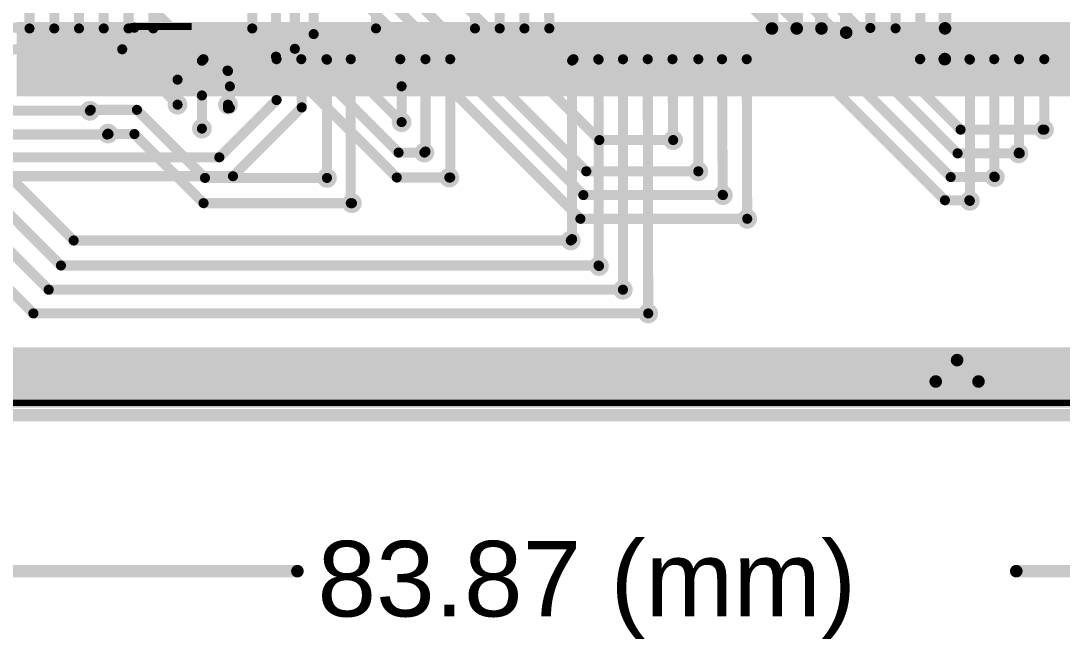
# Model space of a CAD drawing. Header units: millimetres. Extents: x -0.27 to 3.22, y -0.27 to 1.91.
# Drawn here: x 1.042 to 1.87, y -0.265 to 0.226 of the extents above; entities that cross this region are included whole.
import ezdxf

# ---------------------------------------------------------------- set-up
doc = ezdxf.new("R2010")
doc.units = ezdxf.units.MM
doc.header["$MEASUREMENT"] = 0
for name, color, linetype in [('BottomLayer', 5, 'Continuous'), ('Mechanical1', 6, 'Continuous'), ('Mechanical2', 216, 'Continuous'), ('TopLayer', 1, 'Continuous'), ('TopOverlay', 2, 'Continuous'), ('TopPaste', 8, 'Continuous'), ('TopSolder', 216, 'Continuous'), ('ViaHoleLayer', 16, 'Continuous')]:
    doc.layers.add(name, color=color, linetype=linetype)
doc.styles.add('Arial', font='arial.ttf', dxfattribs={"height": 0.2})

# ---------------------------------------------------------------- blocks, each defined once
blk = doc.blocks.new('046288080000846__2')
at = {"layer": 'TopLayer'}
for points in [[(-0.7322833, 0.08562995), (-0.7440943, 0.08562995), (-0.7440943, 0.13681105), (-0.7322833, 0.13681105)], [(-0.7125983, 0.08562995), (-0.7244093, 0.08562995), (-0.7244093, 0.13681105), (-0.7125983, 0.13681105)], [(-0.6929132, 0.08562995), (-0.7047242, 0.08562995), (-0.7047242, 0.13681105), (-0.6929132, 0.13681105)], [(-0.6732282, 0.08562995), (-0.6850392, 0.08562995), (-0.6850392, 0.13681105), (-0.6732282, 0.13681105)], [(-0.6535432, 0.08562995), (-0.6653542, 0.08562995), (-0.6653542, 0.13681105), (-0.6535432, 0.13681105)], [(-0.6338581, 0.08562995), (-0.6456691, 0.08562995), (-0.6456691, 0.13681105), (-0.6338581, 0.13681105)], [(-0.6141731, 0.08562995), (-0.6259841, 0.08562995), (-0.6259841, 0.13681105), (-0.6141731, 0.13681105)], [(-0.594488, 0.08562995), (-0.606299, 0.08562995), (-0.606299, 0.13681105), (-0.594488, 0.13681105)], [(-0.574803, 0.08562995), (-0.586614, 0.08562995), (-0.586614, 0.13681105), (-0.574803, 0.13681105)], [(-0.555118, 0.08562995), (-0.566929, 0.08562995), (-0.566929, 0.13681105), (-0.555118, 0.13681105)], [(-0.5354329, 0.08562995), (-0.5472439, 0.08562995), (-0.5472439, 0.13681105), (-0.5354329, 0.13681105)], [(-0.5157479, 0.08562995), (-0.5275589, 0.08562995), (-0.5275589, 0.13681105), (-0.5157479, 0.13681105)], [(-0.4960628, 0.08562995), (-0.5078738, 0.08562995), (-0.5078738, 0.13681105), (-0.4960628, 0.13681105)], [(-0.4763778, 0.08562995), (-0.4881888, 0.08562995), (-0.4881888, 0.13681105), (-0.4763778, 0.13681105)], [(-0.4566928, 0.08562995), (-0.4685038, 0.08562995), (-0.4685038, 0.13681105), (-0.4566928, 0.13681105)], [(-0.4370077, 0.08562995), (-0.4488187, 0.08562995), (-0.4488187, 0.13681105), (-0.4370077, 0.13681105)], [(-0.4173227, 0.08562995), (-0.4291337, 0.08562995), (-0.4291337, 0.13681105), (-0.4173227, 0.13681105)], [(-0.3976376, 0.08562995), (-0.4094486, 0.08562995), (-0.4094486, 0.13681105), (-0.3976376, 0.13681105)], [(-0.3779526, 0.08562995), (-0.3897636, 0.08562995), (-0.3897636, 0.13681105), (-0.3779526, 0.13681105)], [(-0.3582676, 0.08562995), (-0.3700786, 0.08562995), (-0.3700786, 0.13681105), (-0.3582676, 0.13681105)], [(-0.3385826, 0.08562995), (-0.3503936, 0.08562995), (-0.3503936, 0.13681105), (-0.3385826, 0.13681105)], [(-0.3188975, 0.08562995), (-0.3307085, 0.08562995), (-0.3307085, 0.13681105), (-0.3188975, 0.13681105)], [(-0.2992124, 0.08562995), (-0.3110234, 0.08562995), (-0.3110234, 0.13681105), (-0.2992124, 0.13681105)], [(-0.2795274, 0.08562995), (-0.2913384, 0.08562995), (-0.2913384, 0.13681105), (-0.2795274, 0.13681105)], [(-0.2598424, 0.08562995), (-0.2716534, 0.08562995), (-0.2716534, 0.13681105), (-0.2598424, 0.13681105)], [(-0.2401574, 0.08562995), (-0.2519684, 0.08562995), (-0.2519684, 0.13681105), (-0.2401574, 0.13681105)], [(-0.2204723, 0.08562995), (-0.2322833, 0.08562995), (-0.2322833, 0.13681105), (-0.2204723, 0.13681105)], [(-0.2007872, 0.08562995), (-0.2125982, 0.08562995), (-0.2125982, 0.13681105), (-0.2007872, 0.13681105)], [(-0.1811022, 0.08562995), (-0.1929132, 0.08562995), (-0.1929132, 0.13681105), (-0.1811022, 0.13681105)], [(-0.1614172, 0.08562995), (-0.1732282, 0.08562995), (-0.1732282, 0.13681105), (-0.1614172, 0.13681105)], [(-0.1417322, 0.08562995), (-0.1535432, 0.08562995), (-0.1535432, 0.13681105), (-0.1417322, 0.13681105)], [(-0.1220471, 0.08562995), (-0.1338581, 0.08562995), (-0.1338581, 0.13681105), (-0.1220471, 0.13681105)], [(-0.102362, 0.08562995), (-0.114173, 0.08562995), (-0.114173, 0.13681105), (-0.102362, 0.13681105)], [(-0.082677, 0.08562995), (-0.094488, 0.08562995), (-0.094488, 0.13681105), (-0.082677, 0.13681105)], [(-0.062992, 0.08562995), (-0.074803, 0.08562995), (-0.074803, 0.13681105), (-0.062992, 0.13681105)], [(-0.043307, 0.08562995), (-0.055118, 0.08562995), (-0.055118, 0.13681105), (-0.043307, 0.13681105)], [(-0.0236219, 0.08562995), (-0.0354329, 0.08562995), (-0.0354329, 0.13681105), (-0.0236219, 0.13681105)], [(-0.003936800000000003, 0.08562995), (-0.0157478, 0.08562995), (-0.0157478, 0.13681105), (-0.003936799999999997, 0.13681105)], [(0.0157482, 0.08562995), (0.003937199999999997, 0.08562995), (0.003937200000000003, 0.13681105), (0.0157482, 0.13681105)], [(0.0354333, 0.08562995), (0.0236223, 0.08562995), (0.0236223, 0.13681105), (0.0354333, 0.13681105)], [(0.0551183, 0.08562995), (0.0433073, 0.08562995), (0.0433073, 0.13681105), (0.0551183, 0.13681105)], [(0.0748034, 0.08562995), (0.0629924, 0.08562995), (0.0629924, 0.13681105), (0.0748034, 0.13681105)], [(0.0944884, 0.08562995), (0.0826774, 0.08562995), (0.0826774, 0.13681105), (0.0944884, 0.13681105)]]:
    blk.add_hatch(color=1, dxfattribs=at).paths.add_polyline_path(points)
at = {"layer": 'TopPaste'}
for points in [[(-0.7322833, 0.08562995), (-0.7440943, 0.08562995), (-0.7440943, 0.13681105), (-0.7322833, 0.13681105)], [(-0.7125983, 0.08562995), (-0.7244093, 0.08562995), (-0.7244093, 0.13681105), (-0.7125983, 0.13681105)], [(-0.6929132, 0.08562995), (-0.7047242, 0.08562995), (-0.7047242, 0.13681105), (-0.6929132, 0.13681105)], [(-0.6732282, 0.08562995), (-0.6850392, 0.08562995), (-0.6850392, 0.13681105), (-0.6732282, 0.13681105)], [(-0.6535432, 0.08562995), (-0.6653542, 0.08562995), (-0.6653542, 0.13681105), (-0.6535432, 0.13681105)], [(-0.6338581, 0.08562995), (-0.6456691, 0.08562995), (-0.6456691, 0.13681105), (-0.6338581, 0.13681105)], [(-0.6141731, 0.08562995), (-0.6259841, 0.08562995), (-0.6259841, 0.13681105), (-0.6141731, 0.13681105)], [(-0.594488, 0.08562995), (-0.606299, 0.08562995), (-0.606299, 0.13681105), (-0.594488, 0.13681105)], [(-0.574803, 0.08562995), (-0.586614, 0.08562995), (-0.586614, 0.13681105), (-0.574803, 0.13681105)], [(-0.555118, 0.08562995), (-0.566929, 0.08562995), (-0.566929, 0.13681105), (-0.555118, 0.13681105)], [(-0.5354329, 0.08562995), (-0.5472439, 0.08562995), (-0.5472439, 0.13681105), (-0.5354329, 0.13681105)], [(-0.5157479, 0.08562995), (-0.5275589, 0.08562995), (-0.5275589, 0.13681105), (-0.5157479, 0.13681105)], [(-0.4960628, 0.08562995), (-0.5078738, 0.08562995), (-0.5078738, 0.13681105), (-0.4960628, 0.13681105)], [(-0.4763778, 0.08562995), (-0.4881888, 0.08562995), (-0.4881888, 0.13681105), (-0.4763778, 0.13681105)], [(-0.4566928, 0.08562995), (-0.4685038, 0.08562995), (-0.4685038, 0.13681105), (-0.4566928, 0.13681105)], [(-0.4370077, 0.08562995), (-0.4488187, 0.08562995), (-0.4488187, 0.13681105), (-0.4370077, 0.13681105)], [(-0.4173227, 0.08562995), (-0.4291337, 0.08562995), (-0.4291337, 0.13681105), (-0.4173227, 0.13681105)], [(-0.3976376, 0.08562995), (-0.4094486, 0.08562995), (-0.4094486, 0.13681105), (-0.3976376, 0.13681105)], [(-0.3779526, 0.08562995), (-0.3897636, 0.08562995), (-0.3897636, 0.13681105), (-0.3779526, 0.13681105)], [(-0.3582676, 0.08562995), (-0.3700786, 0.08562995), (-0.3700786, 0.13681105), (-0.3582676, 0.13681105)], [(-0.3385826, 0.08562995), (-0.3503936, 0.08562995), (-0.3503936, 0.13681105), (-0.3385826, 0.13681105)], [(-0.3188975, 0.08562995), (-0.3307085, 0.08562995), (-0.3307085, 0.13681105), (-0.3188975, 0.13681105)], [(-0.2992124, 0.08562995), (-0.3110234, 0.08562995), (-0.3110234, 0.13681105), (-0.2992124, 0.13681105)], [(-0.2795274, 0.08562995), (-0.2913384, 0.08562995), (-0.2913384, 0.13681105), (-0.2795274, 0.13681105)], [(-0.2598424, 0.08562995), (-0.2716534, 0.08562995), (-0.2716534, 0.13681105), (-0.2598424, 0.13681105)], [(-0.2401574, 0.08562995), (-0.2519684, 0.08562995), (-0.2519684, 0.13681105), (-0.2401574, 0.13681105)], [(-0.2204723, 0.08562995), (-0.2322833, 0.08562995), (-0.2322833, 0.13681105), (-0.2204723, 0.13681105)], [(-0.2007872, 0.08562995), (-0.2125982, 0.08562995), (-0.2125982, 0.13681105), (-0.2007872, 0.13681105)], [(-0.1811022, 0.08562995), (-0.1929132, 0.08562995), (-0.1929132, 0.13681105), (-0.1811022, 0.13681105)], [(-0.1614172, 0.08562995), (-0.1732282, 0.08562995), (-0.1732282, 0.13681105), (-0.1614172, 0.13681105)], [(-0.1417322, 0.08562995), (-0.1535432, 0.08562995), (-0.1535432, 0.13681105), (-0.1417322, 0.13681105)], [(-0.1220471, 0.08562995), (-0.1338581, 0.08562995), (-0.1338581, 0.13681105), (-0.1220471, 0.13681105)], [(-0.102362, 0.08562995), (-0.114173, 0.08562995), (-0.114173, 0.13681105), (-0.102362, 0.13681105)], [(-0.082677, 0.08562995), (-0.094488, 0.08562995), (-0.094488, 0.13681105), (-0.082677, 0.13681105)], [(-0.062992, 0.08562995), (-0.074803, 0.08562995), (-0.074803, 0.13681105), (-0.062992, 0.13681105)], [(-0.043307, 0.08562995), (-0.055118, 0.08562995), (-0.055118, 0.13681105), (-0.043307, 0.13681105)], [(-0.0236219, 0.08562995), (-0.0354329, 0.08562995), (-0.0354329, 0.13681105), (-0.0236219, 0.13681105)], [(-0.003936800000000003, 0.08562995), (-0.0157478, 0.08562995), (-0.0157478, 0.13681105), (-0.003936799999999997, 0.13681105)], [(0.0157482, 0.08562995), (0.003937199999999997, 0.08562995), (0.003937200000000003, 0.13681105), (0.0157482, 0.13681105)], [(0.0354333, 0.08562995), (0.0236223, 0.08562995), (0.0236223, 0.13681105), (0.0354333, 0.13681105)], [(0.0551183, 0.08562995), (0.0433073, 0.08562995), (0.0433073, 0.13681105), (0.0551183, 0.13681105)], [(0.0748034, 0.08562995), (0.0629924, 0.08562995), (0.0629924, 0.13681105), (0.0748034, 0.13681105)], [(0.0944884, 0.08562995), (0.0826774, 0.08562995), (0.0826774, 0.13681105), (0.0944884, 0.13681105)]]:
    blk.add_hatch(color=8, dxfattribs=at).paths.add_polyline_path(points)
at = {"layer": 'TopSolder'}
for points in [[(-0.7282833, 0.08162995), (-0.7480943, 0.08162995), (-0.7480943, 0.14081105), (-0.7282833, 0.14081105)], [(-0.7085983, 0.08162995), (-0.7284093, 0.08162995), (-0.7284093, 0.14081105), (-0.7085983, 0.14081105)], [(-0.6889132, 0.08162995), (-0.7087242, 0.08162995), (-0.7087242, 0.14081105), (-0.6889132, 0.14081105)], [(-0.6692282, 0.08162995), (-0.6890392, 0.08162995), (-0.6890392, 0.14081105), (-0.6692282, 0.14081105)], [(-0.6495432, 0.08162995), (-0.6693542, 0.08162995), (-0.6693542, 0.14081105), (-0.6495432, 0.14081105)], [(-0.6298581, 0.08162995), (-0.6496691, 0.08162995), (-0.6496691, 0.14081105), (-0.6298581, 0.14081105)], [(-0.6101731, 0.08162995), (-0.6299841, 0.08162995), (-0.6299841, 0.14081105), (-0.6101731, 0.14081105)], [(-0.590488, 0.08162995), (-0.610299, 0.08162995), (-0.610299, 0.14081105), (-0.590488, 0.14081105)], [(-0.570803, 0.08162995), (-0.590614, 0.08162995), (-0.590614, 0.14081105), (-0.570803, 0.14081105)], [(-0.551118, 0.08162995), (-0.570929, 0.08162995), (-0.570929, 0.14081105), (-0.551118, 0.14081105)], [(-0.5314329, 0.08162995), (-0.5512439, 0.08162995), (-0.5512439, 0.14081105), (-0.5314329, 0.14081105)], [(-0.5117479, 0.08162995), (-0.5315589, 0.08162995), (-0.5315589, 0.14081105), (-0.5117479, 0.14081105)], [(-0.4920628, 0.08162995), (-0.5118738, 0.08162995), (-0.5118738, 0.14081105), (-0.4920628, 0.14081105)], [(-0.4723778, 0.08162995), (-0.4921888, 0.08162995), (-0.4921888, 0.14081105), (-0.4723778, 0.14081105)], [(-0.4526928, 0.08162995), (-0.4725038, 0.08162995), (-0.4725038, 0.14081105), (-0.4526928, 0.14081105)], [(-0.4330077, 0.08162995), (-0.4528187, 0.08162995), (-0.4528187, 0.14081105), (-0.4330077, 0.14081105)], [(-0.4133227, 0.08162995), (-0.4331337, 0.08162995), (-0.4331337, 0.14081105), (-0.4133227, 0.14081105)], [(-0.3936376, 0.08162995), (-0.4134486, 0.08162995), (-0.4134486, 0.14081105), (-0.3936376, 0.14081105)], [(-0.3739526, 0.08162995), (-0.3937636, 0.08162995), (-0.3937636, 0.14081105), (-0.3739526, 0.14081105)], [(-0.3542676, 0.08162995), (-0.3740786, 0.08162995), (-0.3740786, 0.14081105), (-0.3542676, 0.14081105)], [(-0.3345826, 0.08162995), (-0.3543936, 0.08162995), (-0.3543936, 0.14081105), (-0.3345826, 0.14081105)], [(-0.3148975, 0.08162995), (-0.3347085, 0.08162995), (-0.3347085, 0.14081105), (-0.3148975, 0.14081105)], [(-0.2952124, 0.08162995), (-0.3150234, 0.08162995), (-0.3150234, 0.14081105), (-0.2952124, 0.14081105)], [(-0.2755274, 0.08162995), (-0.2953384, 0.08162995), (-0.2953384, 0.14081105), (-0.2755274, 0.14081105)], [(-0.2558424, 0.08162995), (-0.2756534, 0.08162995), (-0.2756534, 0.14081105), (-0.2558424, 0.14081105)], [(-0.2361574, 0.08162995), (-0.2559684, 0.08162995), (-0.2559684, 0.14081105), (-0.2361574, 0.14081105)], [(-0.2164723, 0.08162995), (-0.2362833, 0.08162995), (-0.2362833, 0.14081105), (-0.2164723, 0.14081105)], [(-0.1967872, 0.08162995), (-0.2165982, 0.08162995), (-0.2165982, 0.14081105), (-0.1967872, 0.14081105)], [(-0.1771022, 0.08162995), (-0.1969132, 0.08162995), (-0.1969132, 0.14081105), (-0.1771022, 0.14081105)], [(-0.1574172, 0.08162995), (-0.1772282, 0.08162995), (-0.1772282, 0.14081105), (-0.1574172, 0.14081105)], [(-0.1377322, 0.08162995), (-0.1575432, 0.08162995), (-0.1575432, 0.14081105), (-0.1377322, 0.14081105)], [(-0.1180471, 0.08162995), (-0.1378581, 0.08162995), (-0.1378581, 0.14081105), (-0.1180471, 0.14081105)], [(-0.098362, 0.08162995), (-0.118173, 0.08162995), (-0.118173, 0.14081105), (-0.098362, 0.14081105)], [(-0.078677, 0.08162995), (-0.098488, 0.08162995), (-0.098488, 0.14081105), (-0.078677, 0.14081105)], [(-0.058992, 0.08162995), (-0.078803, 0.08162995), (-0.078803, 0.14081105), (-0.058992, 0.14081105)], [(-0.039307, 0.08162995), (-0.059118, 0.08162995), (-0.059118, 0.14081105), (-0.039307, 0.14081105)], [(-0.0196219, 0.08162995), (-0.0394329, 0.08162995), (-0.0394329, 0.14081105), (-0.0196219, 0.14081105)], [(6.319999999999709e-05, 0.08162995), (-0.0197478, 0.08162995), (-0.0197478, 0.14081105), (6.32000000000029e-05, 0.14081105)], [(0.0197482, 0.08162995), (-6.280000000000291e-05, 0.08162995), (-6.27999999999971e-05, 0.14081105), (0.0197482, 0.14081105)], [(0.0394333, 0.08162995), (0.0196223, 0.08162995), (0.0196223, 0.14081105), (0.0394333, 0.14081105)], [(0.0591183, 0.08162995), (0.0393073, 0.08162995), (0.0393073, 0.14081105), (0.0591183, 0.14081105)], [(0.0788034, 0.08162995), (0.0589924, 0.08162995), (0.0589924, 0.14081105), (0.0788034, 0.14081105)], [(0.0984884, 0.08162995), (0.0786774, 0.08162995), (0.0786774, 0.14081105), (0.0984884, 0.14081105)]]:
    blk.add_hatch(color=216, dxfattribs=at).paths.add_polyline_path(points)
at = {"layer": 'TopOverlay'}
for points, const_width in [([(-0.017, -0.145), (0, -0.128)], 0.01), ([(0, -0.128), (0.017, -0.145)], 0.01), ([(-0.017, -0.145), (0.017, -0.145)], 0.01), ([(-0.8749998, -0.162), (0.8750002, -0.162)], 0.005)]:
    blk.add_lwpolyline(points, dxfattribs=dict(at, const_width=const_width))
at = {"layer": 'TopOverlay', "const_width": 0.005}
for points in [[(-0.0025, -0.128, 1), (0.0025, -0.128, 1)], [(-0.0025, -0.128, 1), (0.0025, -0.128, 1)], [(-0.0195, -0.145, 1), (-0.0145, -0.145, 1)], [(-0.0195, -0.145, 1), (-0.0145, -0.145, 1)], [(0.0145, -0.145, 1), (0.0195, -0.145, 1)], [(0.0145, -0.145, 1), (0.0195, -0.145, 1)]]:
    blk.add_lwpolyline(points, format="xyb", close=True, dxfattribs=at)

msp = doc.modelspace()

# ---------------------------------------------------------------- hatches: boundary and pattern name
at = {"layer": 'BottomLayer'}
h = msp.add_hatch(color=5, dxfattribs=at)
edge = h.paths.add_edge_path()
edge.add_arc((1.1667639, 0.1598605), 0.007874, 0, 360)
h = msp.add_hatch(color=5, dxfattribs=at)
edge = h.paths.add_edge_path()
edge.add_arc((1.206874, 0.1598605), 0.007874, 0, 360)
h = msp.add_hatch(color=5, dxfattribs=at)
edge = h.paths.add_edge_path()
edge.add_arc((1.097, 0.155), 0.007874, 0, 360)
h = msp.add_hatch(color=5, dxfattribs=at)
edge = h.paths.add_edge_path()
edge.add_arc((1.345, 0.146), 0.007874, 0, 360)
h = msp.add_hatch(color=5, dxfattribs=at)
edge = h.paths.add_edge_path()
edge.add_arc((1.1114932, 0.136874), 0.007874, 0, 360)
h = msp.add_hatch(color=5, dxfattribs=at)
edge = h.paths.add_edge_path()
edge.add_arc((1.1861508, 0.1408493), 0.007874, 0, 360)
h = msp.add_hatch(color=5, dxfattribs=at)
edge = h.paths.add_edge_path()
edge.add_arc((1.856, 0.14), 0.007874, 0, 360)
h = msp.add_hatch(color=5, dxfattribs=at)
edge = h.paths.add_edge_path()
edge.add_arc((1.561, 0.1317109), 0.007874, 0, 360)
h = msp.add_hatch(color=5, dxfattribs=at)
edge = h.paths.add_edge_path()
edge.add_arc((1.3631144, 0.1217674), 0.007874, 0, 360)
h = msp.add_hatch(color=5, dxfattribs=at)
edge = h.paths.add_edge_path()
edge.add_arc((1.835711, 0.121126), 0.007874, 0, 360)
h = msp.add_hatch(color=5, dxfattribs=at)
edge = h.paths.add_edge_path()
edge.add_arc((1.2856182, 0.1016182), 0.007874, 0, 360)
h = msp.add_hatch(color=5, dxfattribs=at)
edge = h.paths.add_edge_path()
edge.add_arc((1.3829409, 0.1019409), 0.007874, 0, 360)
h = msp.add_hatch(color=5, dxfattribs=at)
edge = h.paths.add_edge_path()
edge.add_arc((1.581, 0.1068661), 0.007874, 0, 360)
h = msp.add_hatch(color=5, dxfattribs=at)
edge = h.paths.add_edge_path()
edge.add_arc((1.8168414, 0.102252), 0.007874, 0, 360)
h = msp.add_hatch(color=5, dxfattribs=at)
edge = h.paths.add_edge_path()
edge.add_arc((1.6005984, 0.0879921), 0.007874, 0, 360)
h = msp.add_hatch(color=5, dxfattribs=at)
edge = h.paths.add_edge_path()
edge.add_arc((1.797, 0.083378), 0.007874, 0, 360)
h = msp.add_hatch(color=5, dxfattribs=at)
edge = h.paths.add_edge_path()
edge.add_arc((1.3054607, 0.0815393), 0.007874, 0, 360)
h = msp.add_hatch(color=5, dxfattribs=at)
edge = h.paths.add_edge_path()
edge.add_arc((1.6198819, 0.0691181), 0.007874, 0, 360)
h = msp.add_hatch(color=5, dxfattribs=at)
edge = h.paths.add_edge_path()
edge.add_arc((1.4795406, 0.051874), 0.007874, 0, 360)
h = msp.add_hatch(color=5, dxfattribs=at)
edge = h.paths.add_edge_path()
edge.add_arc((1.502, 0.031622), 0.007874, 0, 360)
h = msp.add_hatch(color=5, dxfattribs=at)
edge = h.paths.add_edge_path()
edge.add_arc((1.521, 0.012748), 0.007874, 0, 360)
h = msp.add_hatch(color=5, dxfattribs=at)
edge = h.paths.add_edge_path()
edge.add_arc((1.5411417, -0.006126), 0.007874, 0, 360)
at = {"layer": 'TopLayer'}
h = msp.add_hatch(color=1, dxfattribs=at)
edge = h.paths.add_edge_path()
edge.add_arc((1.1667639, 0.1598605), 0.007874, 0, 360)
h = msp.add_hatch(color=1, dxfattribs=at)
edge = h.paths.add_edge_path()
edge.add_arc((1.206874, 0.1598605), 0.007874, 0, 360)
h = msp.add_hatch(color=1, dxfattribs=at)
edge = h.paths.add_edge_path()
edge.add_arc((1.097, 0.155), 0.007874, 0, 360)
h = msp.add_hatch(color=1, dxfattribs=at)
edge = h.paths.add_edge_path()
edge.add_arc((1.345, 0.146), 0.007874, 0, 360)
h = msp.add_hatch(color=1, dxfattribs=at)
edge = h.paths.add_edge_path()
edge.add_arc((1.1114932, 0.136874), 0.007874, 0, 360)
h = msp.add_hatch(color=1, dxfattribs=at)
edge = h.paths.add_edge_path()
edge.add_arc((1.1861508, 0.1408493), 0.007874, 0, 360)
h = msp.add_hatch(color=1, dxfattribs=at)
edge = h.paths.add_edge_path()
edge.add_arc((1.856, 0.14), 0.007874, 0, 360)
h = msp.add_hatch(color=1, dxfattribs=at)
edge = h.paths.add_edge_path()
edge.add_arc((1.561, 0.1317109), 0.007874, 0, 360)
h = msp.add_hatch(color=1, dxfattribs=at)
edge = h.paths.add_edge_path()
edge.add_arc((1.3631144, 0.1217674), 0.007874, 0, 360)
h = msp.add_hatch(color=1, dxfattribs=at)
edge = h.paths.add_edge_path()
edge.add_arc((1.835711, 0.121126), 0.007874, 0, 360)
h = msp.add_hatch(color=1, dxfattribs=at)
edge = h.paths.add_edge_path()
edge.add_arc((1.2856182, 0.1016182), 0.007874, 0, 360)
h = msp.add_hatch(color=1, dxfattribs=at)
edge = h.paths.add_edge_path()
edge.add_arc((1.3829409, 0.1019409), 0.007874, 0, 360)
h = msp.add_hatch(color=1, dxfattribs=at)
edge = h.paths.add_edge_path()
edge.add_arc((1.581, 0.1068661), 0.007874, 0, 360)
h = msp.add_hatch(color=1, dxfattribs=at)
edge = h.paths.add_edge_path()
edge.add_arc((1.8168414, 0.102252), 0.007874, 0, 360)
h = msp.add_hatch(color=1, dxfattribs=at)
edge = h.paths.add_edge_path()
edge.add_arc((1.6005984, 0.0879921), 0.007874, 0, 360)
h = msp.add_hatch(color=1, dxfattribs=at)
edge = h.paths.add_edge_path()
edge.add_arc((1.797, 0.083378), 0.007874, 0, 360)
h = msp.add_hatch(color=1, dxfattribs=at)
edge = h.paths.add_edge_path()
edge.add_arc((1.3054607, 0.0815393), 0.007874, 0, 360)
h = msp.add_hatch(color=1, dxfattribs=at)
edge = h.paths.add_edge_path()
edge.add_arc((1.6198819, 0.0691181), 0.007874, 0, 360)
h = msp.add_hatch(color=1, dxfattribs=at)
edge = h.paths.add_edge_path()
edge.add_arc((1.4795406, 0.051874), 0.007874, 0, 360)
h = msp.add_hatch(color=1, dxfattribs=at)
edge = h.paths.add_edge_path()
edge.add_arc((1.502, 0.031622), 0.007874, 0, 360)
h = msp.add_hatch(color=1, dxfattribs=at)
edge = h.paths.add_edge_path()
edge.add_arc((1.521, 0.012748), 0.007874, 0, 360)
h = msp.add_hatch(color=1, dxfattribs=at)
edge = h.paths.add_edge_path()
edge.add_arc((1.5411417, -0.006126), 0.007874, 0, 360)
msp.add_hatch(color=1, dxfattribs=at).paths.add_polyline_path([(0.169, -0.081), (2.977, -0.081), (2.977, -0.033), (0.169, -0.033)])
at = {"layer": 'ViaHoleLayer'}
h = msp.add_hatch(color=16, dxfattribs=at)
edge = h.paths.add_edge_path()
edge.add_arc((1.097, 0.155), 0.003937, 0, 360)
h = msp.add_hatch(color=16, dxfattribs=at)
edge = h.paths.add_edge_path()
edge.add_arc((1.1667639, 0.1598605), 0.003937, 0, 360)
h = msp.add_hatch(color=16, dxfattribs=at)
edge = h.paths.add_edge_path()
edge.add_arc((1.206874, 0.1598605), 0.003937, 0, 360)
h = msp.add_hatch(color=16, dxfattribs=at)
edge = h.paths.add_edge_path()
edge.add_arc((1.345, 0.146), 0.003937, 0, 360)
h = msp.add_hatch(color=16, dxfattribs=at)
edge = h.paths.add_edge_path()
edge.add_arc((1.1861508, 0.1408493), 0.003937, 0, 360)
h = msp.add_hatch(color=16, dxfattribs=at)
edge = h.paths.add_edge_path()
edge.add_arc((1.856, 0.14), 0.003937, 0, 360)
h = msp.add_hatch(color=16, dxfattribs=at)
edge = h.paths.add_edge_path()
edge.add_arc((1.1114932, 0.136874), 0.003937, 0, 360)
h = msp.add_hatch(color=16, dxfattribs=at)
edge = h.paths.add_edge_path()
edge.add_arc((1.561, 0.1317109), 0.003937, 0, 360)
h = msp.add_hatch(color=16, dxfattribs=at)
edge = h.paths.add_edge_path()
edge.add_arc((1.3631144, 0.1217674), 0.003937, 0, 360)
h = msp.add_hatch(color=16, dxfattribs=at)
edge = h.paths.add_edge_path()
edge.add_arc((1.835711, 0.121126), 0.003937, 0, 360)
h = msp.add_hatch(color=16, dxfattribs=at)
edge = h.paths.add_edge_path()
edge.add_arc((1.581, 0.1068661), 0.003937, 0, 360)
h = msp.add_hatch(color=16, dxfattribs=at)
edge = h.paths.add_edge_path()
edge.add_arc((1.2856182, 0.1016182), 0.003937, 0, 360)
h = msp.add_hatch(color=16, dxfattribs=at)
edge = h.paths.add_edge_path()
edge.add_arc((1.3829409, 0.1019409), 0.003937, 0, 360)
h = msp.add_hatch(color=16, dxfattribs=at)
edge = h.paths.add_edge_path()
edge.add_arc((1.8168414, 0.102252), 0.003937, 0, 360)
h = msp.add_hatch(color=16, dxfattribs=at)
edge = h.paths.add_edge_path()
edge.add_arc((1.6005984, 0.0879921), 0.003937, 0, 360)
h = msp.add_hatch(color=16, dxfattribs=at)
edge = h.paths.add_edge_path()
edge.add_arc((1.3054607, 0.0815393), 0.003937, 0, 360)
h = msp.add_hatch(color=16, dxfattribs=at)
edge = h.paths.add_edge_path()
edge.add_arc((1.797, 0.083378), 0.003937, 0, 360)
h = msp.add_hatch(color=16, dxfattribs=at)
edge = h.paths.add_edge_path()
edge.add_arc((1.6198819, 0.0691181), 0.003937, 0, 360)
h = msp.add_hatch(color=16, dxfattribs=at)
edge = h.paths.add_edge_path()
edge.add_arc((1.4795406, 0.051874), 0.003937, 0, 360)
h = msp.add_hatch(color=16, dxfattribs=at)
edge = h.paths.add_edge_path()
edge.add_arc((1.502, 0.031622), 0.003937, 0, 360)
h = msp.add_hatch(color=16, dxfattribs=at)
edge = h.paths.add_edge_path()
edge.add_arc((1.521, 0.012748), 0.003937, 0, 360)
h = msp.add_hatch(color=16, dxfattribs=at)
edge = h.paths.add_edge_path()
edge.add_arc((1.5411417, -0.006126), 0.003937, 0, 360)

# ---------------------------------------------------------------- linework, layer by layer
at = {"layer": 'BottomLayer'}
for points, const_width in [([(1.2200652, 0.4139348), (1.5022891, 0.1317109)], 0.008), ([(1.4959015, 0.3880985), (1.781748, 0.102252)], 0.008), ([(1.5194289, 0.3889315), (1.7872344, 0.121126)], 0.008), ([(1.544, 0.3855736), (1.7895736, 0.14)], 0.008), ([(1.4770275, 0.3839725), (1.777126, 0.083874)], 0.008), ([(1.2628838, 0.335874), (1.4918917, 0.1068661)], 0.008), ([(1.2566706, 0.320874), (1.4895525, 0.0879921)], 0.008), ([(1.2504574, 0.305874), (1.4872133, 0.0691181)], 0.008), ([(1.2600551, 0.2042531), (1.2600551, 0.25385)], 0.008), ([(1.2750551, 0.2159449), (1.2750551, 0.2600632)], 0.008), ([(1.2450551, 0.1980399), (1.2450551, 0.2476368)], 0.008), ([(1.140771, 0.242), (1.2083914, 0.1743796)], 0.008), ([(0.987, 0.221), (1.1323162, 0.221)], 0.008), ([(1.1323162, 0.221), (1.1861508, 0.1671654)], 0.008), ([(1.2750551, 0.2159449), (1.345, 0.146)], 0.008), ([(0.9699034, 0.203874), (1.1227503, 0.203874)], 0.008), ([(1.1227503, 0.203874), (1.1667638, 0.1598605)], 0.008), ([(1.2600551, 0.2042531), (1.3425408, 0.1217674)], 0.008), ([(1.2450551, 0.1980399), (1.3411541, 0.1019409)], 0.008), ([(0.926232, 0.179768), (1.074, 0.032)], 0.008), ([(0.9500294, 0.1859706), (1.084126, 0.051874)], 0.008), ([(0.905084, 0.171916), (1.064252, 0.012748)], 0.008), ([(1.2083914, 0.1571501), (1.2083914, 0.1743796)], 0.008), ([(0.880126, 0.165874), (1.052126, -0.006126)], 0.008), ([(1.1861508, 0.1408493), (1.1861508, 0.1671654)], 0.008), ([(1.097, 0.155), (1.097748, 0.155748)], 0.008), ([(1.097748, 0.155748), (1.1344652, 0.155748)], 0.008), ([(1.1344652, 0.155748), (1.188595, 0.1016182)], 0.008), ([(1.1667638, 0.1598605), (1.1667639, 0.1598605)], 0.008), ([(1.1114932, 0.136874), (1.111874, 0.1364932)], 0.008), ([(1.7895736, 0.14), (1.855, 0.14)], 0.008), ([(1.111874, 0.1364932), (1.1325068, 0.1364932)], 0.008), ([(1.1325068, 0.1364932), (1.1874607, 0.0815393)], 0.008), ([(1.5022891, 0.1317109), (1.561, 0.1317109)], 0.008), ([(1.3425408, 0.1217674), (1.3631144, 0.1217674)], 0.008), ([(1.7872344, 0.121126), (1.836711, 0.121126)], 0.008), ([(1.4918917, 0.1068661), (1.581, 0.1068661)], 0.008), ([(1.188595, 0.1016182), (1.2856182, 0.1016182)], 0.008), ([(1.3411541, 0.1019409), (1.3829409, 0.1019409)], 0.008), ([(1.781748, 0.102252), (1.8168414, 0.102252)], 0.008), ([(1.4895525, 0.0879921), (1.6005984, 0.0879921)], 0.008), ([(1.1874607, 0.0815393), (1.3054607, 0.0815393)], 0.008), ([(1.777126, 0.083874), (1.796504, 0.083874)], 0.008), ([(1.796504, 0.083874), (1.797, 0.083378)], 0.008), ([(1.4872133, 0.0691181), (1.6198819, 0.0691181)], 0.008), ([(1.084126, 0.051874), (1.4795406, 0.051874)], 0.008), ([(1.074, 0.032), (1.501622, 0.032)], 0.008), ([(1.501622, 0.032), (1.502, 0.031622)], 0.008), ([(1.064252, 0.012748), (1.521, 0.012748)], 0.008), ([(1.052126, -0.006126), (1.5411417, -0.006126)], 0.008), ([(0.3082441, -0.068), (2.887, -0.068)], 0.022)]:
    msp.add_lwpolyline(points, dxfattribs=dict(at, const_width=const_width))
at = {"layer": 'BottomLayer', "const_width": 0.004}
for points in [[(1.1303162, 0.221, 1), (1.1343162, 0.221, 1)], [(1.1303162, 0.221, 1), (1.1343162, 0.221, 1)], [(1.2730551, 0.2159449, 1), (1.2770551, 0.2159449, 1)], [(1.2730551, 0.2159449, 1), (1.2770551, 0.2159449, 1)], [(1.1207503, 0.203874, 1), (1.1247503, 0.203874, 1)], [(1.1207503, 0.203874, 1), (1.1247503, 0.203874, 1)], [(1.2580551, 0.2042531, 1), (1.2620551, 0.2042531, 1)], [(1.2580551, 0.2042531, 1), (1.2620551, 0.2042531, 1)], [(1.2430551, 0.1980399, 1), (1.2470551, 0.1980399, 1)], [(1.2430551, 0.1980399, 1), (1.2470551, 0.1980399, 1)], [(1.2063914, 0.1743796, 1), (1.2103914, 0.1743796, 1)], [(1.2063914, 0.1743796, 1), (1.2103914, 0.1743796, 1)], [(1.1841508, 0.1671654, 1), (1.1881508, 0.1671654, 1)], [(1.1841508, 0.1671654, 1), (1.1881508, 0.1671654, 1)], [(1.095, 0.155, 1), (1.099, 0.155, 1)], [(1.095748, 0.155748, 1), (1.099748, 0.155748, 1)], [(1.095748, 0.155748, 1), (1.099748, 0.155748, 1)], [(1.1324652, 0.155748, 1), (1.1364652, 0.155748, 1)], [(1.1324652, 0.155748, 1), (1.1364652, 0.155748, 1)], [(1.1647638, 0.1598605, 1), (1.1687638, 0.1598605, 1)], [(1.1647638, 0.1598605, 1), (1.1687638, 0.1598605, 1)], [(1.1647639, 0.1598605, 1), (1.1687639, 0.1598605, 1)], [(1.2063914, 0.1571501, 1), (1.2103914, 0.1571501, 1)], [(1.343, 0.146, 1), (1.347, 0.146, 1)], [(1.1094932, 0.136874, 1), (1.1134932, 0.136874, 1)], [(1.1841508, 0.1408493, 1), (1.1881508, 0.1408493, 1)], [(1.7875736, 0.14, 1), (1.7915736, 0.14, 1)], [(1.7875736, 0.14, 1), (1.7915736, 0.14, 1)], [(1.853, 0.14, 1), (1.857, 0.14, 1)], [(1.109874, 0.1364932, 1), (1.113874, 0.1364932, 1)], [(1.109874, 0.1364932, 1), (1.113874, 0.1364932, 1)], [(1.1305068, 0.1364932, 1), (1.1345068, 0.1364932, 1)], [(1.1305068, 0.1364932, 1), (1.1345068, 0.1364932, 1)], [(1.5002891, 0.1317109, 1), (1.5042891, 0.1317109, 1)], [(1.5002891, 0.1317109, 1), (1.5042891, 0.1317109, 1)], [(1.559, 0.1317109, 1), (1.563, 0.1317109, 1)], [(1.3405408, 0.1217674, 1), (1.3445408, 0.1217674, 1)], [(1.3405408, 0.1217674, 1), (1.3445408, 0.1217674, 1)], [(1.3611144, 0.1217674, 1), (1.3651144, 0.1217674, 1)], [(1.7852344, 0.121126, 1), (1.7892344, 0.121126, 1)], [(1.7852344, 0.121126, 1), (1.7892344, 0.121126, 1)], [(1.834711, 0.121126, 1), (1.838711, 0.121126, 1)], [(1.4898917, 0.1068661, 1), (1.4938917, 0.1068661, 1)], [(1.4898917, 0.1068661, 1), (1.4938917, 0.1068661, 1)], [(1.579, 0.1068661, 1), (1.583, 0.1068661, 1)], [(1.186595, 0.1016182, 1), (1.190595, 0.1016182, 1)], [(1.186595, 0.1016182, 1), (1.190595, 0.1016182, 1)], [(1.2836182, 0.1016182, 1), (1.2876182, 0.1016182, 1)], [(1.3391541, 0.1019409, 1), (1.3431541, 0.1019409, 1)], [(1.3391541, 0.1019409, 1), (1.3431541, 0.1019409, 1)], [(1.3809409, 0.1019409, 1), (1.3849409, 0.1019409, 1)], [(1.779748, 0.102252, 1), (1.783748, 0.102252, 1)], [(1.779748, 0.102252, 1), (1.783748, 0.102252, 1)], [(1.8148414, 0.102252, 1), (1.8188414, 0.102252, 1)], [(1.4875525, 0.0879921, 1), (1.4915525, 0.0879921, 1)], [(1.4875525, 0.0879921, 1), (1.4915525, 0.0879921, 1)], [(1.5985984, 0.0879921, 1), (1.6025984, 0.0879921, 1)], [(1.1854607, 0.0815393, 1), (1.1894607, 0.0815393, 1)], [(1.1854607, 0.0815393, 1), (1.1894607, 0.0815393, 1)], [(1.3034607, 0.0815393, 1), (1.3074607, 0.0815393, 1)], [(1.775126, 0.083874, 1), (1.779126, 0.083874, 1)], [(1.775126, 0.083874, 1), (1.779126, 0.083874, 1)], [(1.794504, 0.083874, 1), (1.798504, 0.083874, 1)], [(1.794504, 0.083874, 1), (1.798504, 0.083874, 1)], [(1.795, 0.083378, 1), (1.799, 0.083378, 1)], [(1.4852133, 0.0691181, 1), (1.4892133, 0.0691181, 1)], [(1.4852133, 0.0691181, 1), (1.4892133, 0.0691181, 1)], [(1.6178819, 0.0691181, 1), (1.6218819, 0.0691181, 1)], [(1.082126, 0.051874, 1), (1.086126, 0.051874, 1)], [(1.082126, 0.051874, 1), (1.086126, 0.051874, 1)], [(1.4775406, 0.051874, 1), (1.4815406, 0.051874, 1)], [(1.072, 0.032, 1), (1.076, 0.032, 1)], [(1.072, 0.032, 1), (1.076, 0.032, 1)], [(1.499622, 0.032, 1), (1.503622, 0.032, 1)], [(1.499622, 0.032, 1), (1.503622, 0.032, 1)], [(1.5, 0.031622, 1), (1.504, 0.031622, 1)], [(1.062252, 0.012748, 1), (1.066252, 0.012748, 1)], [(1.062252, 0.012748, 1), (1.066252, 0.012748, 1)], [(1.519, 0.012748, 1), (1.523, 0.012748, 1)], [(1.050126, -0.006126, 1), (1.054126, -0.006126, 1)], [(1.050126, -0.006126, 1), (1.054126, -0.006126, 1)], [(1.5391417, -0.006126, 1), (1.5431417, -0.006126, 1)]]:
    msp.add_lwpolyline(points, format="xyb", close=True, dxfattribs=at)
at = {"layer": 'Mechanical1', "const_width": 0.01}
for points in [[(-0.087, -0.211), (1.2620874, -0.211)], [(1.8339127, -0.211), (3.2150001, -0.211)]]:
    msp.add_lwpolyline(points, dxfattribs=at)
at = {"layer": 'Mechanical1', "const_width": 0.005}
for points in [[(1.2595874, -0.211, 1), (1.2645874, -0.211, 1)], [(1.8314127, -0.211, 1), (1.8364127, -0.211, 1)]]:
    msp.add_lwpolyline(points, format="xyb", close=True, dxfattribs=at)
at = {"layer": 'Mechanical2', "const_width": 0.01}
msp.add_lwpolyline([(-0.087, -0.087), (3.2150001, -0.087)], dxfattribs=at)
at = {"layer": 'TopLayer'}
for points, const_width in [([(1.6986221, 0.2171253), (1.6986221, 0.3363779)], 0.01), ([(1.4230315, 0.220441), (1.4230315, 0.3037561)], 0.008), ([(1.7378976, 0.2205355), (1.7378976, 0.3025414)], 0.008), ([(1.7178721, 0.220876), (1.7178721, 0.2905167)], 0.008), ([(1.7575325, 0.1962253), (1.7575325, 0.2866564)], 0.008), ([(1.4033465, 0.220441), (1.4033465, 0.2816535)], 0.008), ([(1.442122, 0.2852876), (1.4427165, 0.220441)], 0.008), ([(1.6789371, 0.220441), (1.6789371, 0.2740213)], 0.01), ([(1.1277559, 0.220441), (1.1277559, 0.2612441)], 0.008), ([(1.147441, 0.220441), (1.147441, 0.2627722)], 0.008), ([(1.4620276, 0.268882), (1.4624646, 0.220504)], 0.008), ([(1.6395669, 0.220441), (1.6395669, 0.2615752)], 0.01), ([(1.659252, 0.220441), (1.659252, 0.2659317)], 0.01), ([(1.7770867, 0.1960944), (1.7770867, 0.2679134)], 0.01), ([(1.7772678, 0.2205355), (1.7772678, 0.2679055)], 0.01), ([(1.0490158, 0.220441), (1.0490158, 0.2551314)], 0.008), ([(1.0687008, 0.220441), (1.0687008, 0.2566596)], 0.008), ([(1.0883859, 0.220441), (1.0883859, 0.2581877)], 0.008), ([(1.1080709, 0.220441), (1.1080709, 0.2597159)], 0.008), ([(1.2261811, 0.220441), (1.2261811, 0.239819)], 0.008), ([(1.3246063, 0.220441), (1.3246063, 0.2313937)], 0.008), ([(1.1861508, 0.1947531), (1.1874056, 0.1960079)], 0.008), ([(1.2455041, 0.1635041), (1.2455041, 0.1960079)], 0.008), ([(1.2651891, 0.1960079), (1.2655512, 0.157689)], 0.008), ([(1.2852363, 0.1960079), (1.2856182, 0.195626)], 0.008), ([(1.2856182, 0.1016182), (1.2856182, 0.195626)], 0.008), ([(1.3045592, 0.0815393), (1.3045592, 0.1960079)], 0.008), ([(1.3439293, 0.1960079), (1.3449942, 0.1744681)], 0.008), ([(1.3639764, 0.1226294), (1.3639764, 0.1960079)], 0.008), ([(1.3836615, 0.1019409), (1.3836615, 0.1960079)], 0.008), ([(1.4806326, 0.1949159), (1.4817246, 0.1960079)], 0.008), ([(1.4806326, 0.052966), (1.4806326, 0.1949159)], 0.008), ([(1.5014096, 0.1960079), (1.5017048, 0.1957127)], 0.008), ([(1.5017048, 0.0319172), (1.5017048, 0.1957127)], 0.008), ([(1.5210473, 0.1959606), (1.5210946, 0.1960079)], 0.008), ([(1.5210473, 0.0127953), (1.5210473, 0.1959606)], 0.008), ([(1.5407796, 0.1960079), (1.5411417, -0.006126)], 0.008), ([(1.5604647, 0.1960079), (1.561, 0.1317109)], 0.008), ([(1.581, 0.1068661), (1.581, 0.1960079)], 0.008), ([(1.5998348, 0.1960079), (1.6003976, 0.0881929)], 0.008), ([(1.6195198, 0.1960079), (1.6198819, 0.0691181)], 0.008), ([(1.7573151, 0.1960079), (1.7575325, 0.1962253)], 0.008), ([(1.7770002, 0.1960079), (1.7770867, 0.1960944)], 0.01), ([(1.7966852, 0.1960079), (1.7969999, 0.1956932)], 0.008), ([(1.7969999, 0.0833781), (1.7969999, 0.1956932)], 0.008), ([(1.8163703, 0.1027231), (1.8163703, 0.1960079)], 0.008), ([(1.8360946, 0.1217424), (1.8360946, 0.1960079)], 0.008), ([(1.856197, 0.14), (1.856197, 0.1960079)], 0.008), ([(1.1861508, 0.1408493), (1.1861508, 0.1947531)], 0.008), ([(1.2064961, 0.187), (1.206874, 0.1866221)], 0.008), ([(1.206874, 0.1598605), (1.206874, 0.1866221)], 0.008), ([(1.1667639, 0.1598605), (1.1667639, 0.1797639)], 0.008), ([(1.3449942, 0.1744681), (1.345, 0.1744623)], 0.008), ([(1.345, 0.146), (1.345, 0.1744623)], 0.008), ([(1.2, 0.118), (1.2455041, 0.1635041)], 0.008), ([(0.5202132, 0.155), (1.097, 0.155)], 0.008), ([(1.206874, 0.1569557), (1.206874, 0.1598605)], 0.008), ([(1.2108622, 0.103), (1.2655512, 0.157689)], 0.008), ([(1.1107452, 0.136126), (1.1114932, 0.136874)], 0.008), ([(0.517874, 0.136126), (1.1107452, 0.136126)], 0.008), ([(1.3631144, 0.1217674), (1.3639764, 0.1226294)], 0.008), ([(1.8360946, 0.1217424), (1.836711, 0.121126)], 0.008), ([(0.4070001, 0.118), (1.2, 0.118)], 0.008), ([(0.3903365, 0.103), (1.2108622, 0.103)], 0.008), ([(1.8163703, 0.1027231), (1.8168414, 0.102252)], 0.008), ([(1.6003976, 0.0881929), (1.6005984, 0.0879921)], 0.008), ([(1.7969999, 0.0833781), (1.797, 0.083378)], 0.008), ([(1.4795406, 0.051874), (1.4806326, 0.052966)], 0.008), ([(1.5017048, 0.0319172), (1.502, 0.031622)], 0.008), ([(1.521, 0.012748), (1.5210473, 0.0127953)], 0.008)]:
    msp.add_lwpolyline(points, dxfattribs=dict(at, const_width=const_width))
for points, const_width in [([(1.0470158, 0.220441, 1), (1.0510158, 0.220441, 1)], 0.004), ([(1.0667008, 0.220441, 1), (1.0707008, 0.220441, 1)], 0.004), ([(1.0863859, 0.220441, 1), (1.0903859, 0.220441, 1)], 0.004), ([(1.1060709, 0.220441, 1), (1.1100709, 0.220441, 1)], 0.004), ([(1.1257559, 0.220441, 1), (1.1297559, 0.220441, 1)], 0.004), ([(1.145441, 0.220441, 1), (1.149441, 0.220441, 1)], 0.004), ([(1.2241811, 0.220441, 1), (1.2281811, 0.220441, 1)], 0.004), ([(1.3226063, 0.220441, 1), (1.3266063, 0.220441, 1)], 0.004), ([(1.4013465, 0.220441, 1), (1.4053465, 0.220441, 1)], 0.004), ([(1.4210315, 0.220441, 1), (1.4250315, 0.220441, 1)], 0.004), ([(1.4407165, 0.220441, 1), (1.4447165, 0.220441, 1)], 0.004), ([(1.4604646, 0.220504, 1), (1.4644646, 0.220504, 1)], 0.004), ([(1.6370669, 0.220441, 1), (1.6420669, 0.220441, 1)], 0.005), ([(1.656752, 0.220441, 1), (1.661752, 0.220441, 1)], 0.005), ([(1.6764371, 0.220441, 1), (1.6814371, 0.220441, 1)], 0.005), ([(1.7158721, 0.220876, 1), (1.7198721, 0.220876, 1)], 0.004), ([(1.7358976, 0.2205355, 1), (1.7398976, 0.2205355, 1)], 0.004), ([(1.7747678, 0.2205355, 1), (1.7797678, 0.2205355, 1)], 0.005), ([(1.6961221, 0.2171253, 1), (1.7011221, 0.2171253, 1)], 0.005), ([(1.1854056, 0.1960079, 1), (1.1894056, 0.1960079, 1)], 0.004), ([(1.2435041, 0.1960079, 1), (1.2475041, 0.1960079, 1)], 0.004), ([(1.2631891, 0.1960079, 1), (1.2671891, 0.1960079, 1)], 0.004), ([(1.2832363, 0.1960079, 1), (1.2872363, 0.1960079, 1)], 0.004), ([(1.2836182, 0.195626, 1), (1.2876182, 0.195626, 1)], 0.004), ([(1.2836182, 0.195626, 1), (1.2876182, 0.195626, 1)], 0.004), ([(1.3025592, 0.1960079, 1), (1.3065592, 0.1960079, 1)], 0.004), ([(1.3419293, 0.1960079, 1), (1.3459293, 0.1960079, 1)], 0.004), ([(1.3619764, 0.1960079, 1), (1.3659764, 0.1960079, 1)], 0.004), ([(1.3816615, 0.1960079, 1), (1.3856615, 0.1960079, 1)], 0.004), ([(1.4786326, 0.1949159, 1), (1.4826326, 0.1949159, 1)], 0.004), ([(1.4786326, 0.1949159, 1), (1.4826326, 0.1949159, 1)], 0.004), ([(1.4797246, 0.1960079, 1), (1.4837246, 0.1960079, 1)], 0.004), ([(1.4994096, 0.1960079, 1), (1.5034096, 0.1960079, 1)], 0.004), ([(1.4997048, 0.1957127, 1), (1.5037048, 0.1957127, 1)], 0.004), ([(1.4997048, 0.1957127, 1), (1.5037048, 0.1957127, 1)], 0.004), ([(1.5190473, 0.1959606, 1), (1.5230473, 0.1959606, 1)], 0.004), ([(1.5190473, 0.1959606, 1), (1.5230473, 0.1959606, 1)], 0.004), ([(1.5190946, 0.1960079, 1), (1.5230946, 0.1960079, 1)], 0.004), ([(1.5387796, 0.1960079, 1), (1.5427796, 0.1960079, 1)], 0.004), ([(1.5584647, 0.1960079, 1), (1.5624647, 0.1960079, 1)], 0.004), ([(1.579, 0.1960079, 1), (1.583, 0.1960079, 1)], 0.004), ([(1.5978348, 0.1960079, 1), (1.6018348, 0.1960079, 1)], 0.004), ([(1.6175198, 0.1960079, 1), (1.6215198, 0.1960079, 1)], 0.004), ([(1.7553151, 0.1960079, 1), (1.7593151, 0.1960079, 1)], 0.004), ([(1.7555325, 0.1962253, 1), (1.7595325, 0.1962253, 1)], 0.004), ([(1.7555325, 0.1962253, 1), (1.7595325, 0.1962253, 1)], 0.004), ([(1.7745002, 0.1960079, 1), (1.7795002, 0.1960079, 1)], 0.005), ([(1.7745867, 0.1960944, 1), (1.7795867, 0.1960944, 1)], 0.005), ([(1.7745867, 0.1960944, 1), (1.7795867, 0.1960944, 1)], 0.005), ([(1.7946852, 0.1960079, 1), (1.7986852, 0.1960079, 1)], 0.004), ([(1.7949999, 0.1956932, 1), (1.7989999, 0.1956932, 1)], 0.004), ([(1.7949999, 0.1956932, 1), (1.7989999, 0.1956932, 1)], 0.004), ([(1.8143703, 0.1960079, 1), (1.8183703, 0.1960079, 1)], 0.004), ([(1.8340946, 0.1960079, 1), (1.8380946, 0.1960079, 1)], 0.004), ([(1.854197, 0.1960079, 1), (1.858197, 0.1960079, 1)], 0.004), ([(1.1841508, 0.1947531, 1), (1.1881508, 0.1947531, 1)], 0.004), ([(1.1841508, 0.1947531, 1), (1.1881508, 0.1947531, 1)], 0.004), ([(1.2044961, 0.187, 1), (1.2084961, 0.187, 1)], 0.004), ([(1.204874, 0.1866221, 1), (1.208874, 0.1866221, 1)], 0.004), ([(1.204874, 0.1866221, 1), (1.208874, 0.1866221, 1)], 0.004), ([(1.1647639, 0.1797639, 1), (1.1687639, 0.1797639, 1)], 0.004), ([(1.3429942, 0.1744681, 1), (1.3469942, 0.1744681, 1)], 0.004), ([(1.3429942, 0.1744681, 1), (1.3469942, 0.1744681, 1)], 0.004), ([(1.343, 0.1744623, 1), (1.347, 0.1744623, 1)], 0.004), ([(1.343, 0.1744623, 1), (1.347, 0.1744623, 1)], 0.004), ([(1.2435041, 0.1635041, 1), (1.2475041, 0.1635041, 1)], 0.004), ([(1.2435041, 0.1635041, 1), (1.2475041, 0.1635041, 1)], 0.004), ([(1.095, 0.155, 1), (1.099, 0.155, 1)], 0.004), ([(1.1647639, 0.1598605, 1), (1.1687639, 0.1598605, 1)], 0.004), ([(1.204874, 0.1598605, 1), (1.208874, 0.1598605, 1)], 0.004), ([(1.204874, 0.1598605, 1), (1.208874, 0.1598605, 1)], 0.004), ([(1.204874, 0.1569557, 1), (1.208874, 0.1569557, 1)], 0.004), ([(1.2635512, 0.157689, 1), (1.2675512, 0.157689, 1)], 0.004), ([(1.2635512, 0.157689, 1), (1.2675512, 0.157689, 1)], 0.004), ([(1.343, 0.146, 1), (1.347, 0.146, 1)], 0.004), ([(1.1094932, 0.136874, 1), (1.1134932, 0.136874, 1)], 0.004), ([(1.1841508, 0.1408493, 1), (1.1881508, 0.1408493, 1)], 0.004), ([(1.854197, 0.14, 1), (1.858197, 0.14, 1)], 0.004), ([(1.1087452, 0.136126, 1), (1.1127452, 0.136126, 1)], 0.004), ([(1.1087452, 0.136126, 1), (1.1127452, 0.136126, 1)], 0.004), ([(1.559, 0.1317109, 1), (1.563, 0.1317109, 1)], 0.004), ([(1.3611144, 0.1217674, 1), (1.3651144, 0.1217674, 1)], 0.004), ([(1.3619764, 0.1226294, 1), (1.3659764, 0.1226294, 1)], 0.004), ([(1.3619764, 0.1226294, 1), (1.3659764, 0.1226294, 1)], 0.004), ([(1.8340946, 0.1217424, 1), (1.8380946, 0.1217424, 1)], 0.004), ([(1.8340946, 0.1217424, 1), (1.8380946, 0.1217424, 1)], 0.004), ([(1.834711, 0.121126, 1), (1.838711, 0.121126, 1)], 0.004), ([(1.198, 0.118, 1), (1.202, 0.118, 1)], 0.004), ([(1.198, 0.118, 1), (1.202, 0.118, 1)], 0.004), ([(1.579, 0.1068661, 1), (1.583, 0.1068661, 1)], 0.004), ([(1.2088622, 0.103, 1), (1.2128622, 0.103, 1)], 0.004), ([(1.2088622, 0.103, 1), (1.2128622, 0.103, 1)], 0.004), ([(1.2836182, 0.1016182, 1), (1.2876182, 0.1016182, 1)], 0.004), ([(1.3816615, 0.1019409, 1), (1.3856615, 0.1019409, 1)], 0.004), ([(1.8143703, 0.1027231, 1), (1.8183703, 0.1027231, 1)], 0.004), ([(1.8143703, 0.1027231, 1), (1.8183703, 0.1027231, 1)], 0.004), ([(1.8148414, 0.102252, 1), (1.8188414, 0.102252, 1)], 0.004), ([(1.5983976, 0.0881929, 1), (1.6023976, 0.0881929, 1)], 0.004), ([(1.5983976, 0.0881929, 1), (1.6023976, 0.0881929, 1)], 0.004), ([(1.5985984, 0.0879921, 1), (1.6025984, 0.0879921, 1)], 0.004), ([(1.3025592, 0.0815393, 1), (1.3065592, 0.0815393, 1)], 0.004), ([(1.7949999, 0.0833781, 1), (1.7989999, 0.0833781, 1)], 0.004), ([(1.7949999, 0.0833781, 1), (1.7989999, 0.0833781, 1)], 0.004), ([(1.795, 0.083378, 1), (1.799, 0.083378, 1)], 0.004), ([(1.6178819, 0.0691181, 1), (1.6218819, 0.0691181, 1)], 0.004), ([(1.4775406, 0.051874, 1), (1.4815406, 0.051874, 1)], 0.004), ([(1.4786326, 0.052966, 1), (1.4826326, 0.052966, 1)], 0.004), ([(1.4786326, 0.052966, 1), (1.4826326, 0.052966, 1)], 0.004), ([(1.4997048, 0.0319172, 1), (1.5037048, 0.0319172, 1)], 0.004), ([(1.4997048, 0.0319172, 1), (1.5037048, 0.0319172, 1)], 0.004), ([(1.5, 0.031622, 1), (1.504, 0.031622, 1)], 0.004), ([(1.519, 0.012748, 1), (1.523, 0.012748, 1)], 0.004), ([(1.5190473, 0.0127953, 1), (1.5230473, 0.0127953, 1)], 0.004), ([(1.5190473, 0.0127953, 1), (1.5230473, 0.0127953, 1)], 0.004), ([(1.5391417, -0.006126, 1), (1.5431417, -0.006126, 1)], 0.004)]:
    msp.add_lwpolyline(points, format="xyb", close=True, dxfattribs=dict(at, const_width=const_width))

# ---------------------------------------------------------------- block references
msp.add_blockref('046288080000846__2', (1.7868425, 0.0847874))

# ---------------------------------------------------------------- texts
at = {"layer": 'Mechanical1', "style": 'Arial'}
msp.add_text('83.87 (mm)', height=0.06, dxfattribs=at).set_placement((1.2780874, -0.2469903))
at = {"layer": 'TopOverlay', "style": 'Arial'}
msp.add_text('I2C_LINES', height=0.06, rotation=360, dxfattribs=at).set_placement((1, 0.2365885))

doc.saveas('drawing.dxf')
